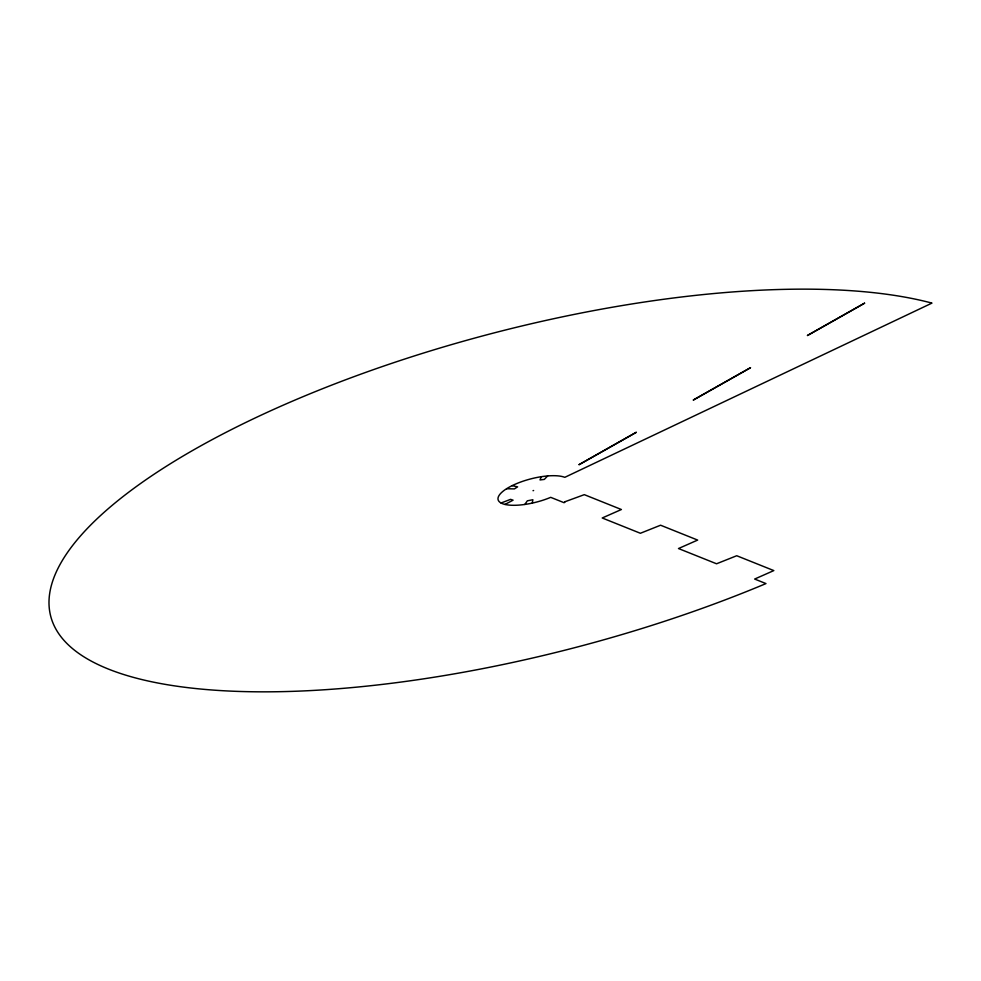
<?xml version="1.0" encoding="UTF-8"?>
<svg xmlns="http://www.w3.org/2000/svg" width="981" height="981" viewBox="0 0 981 981"><rect width="100%" height="100%" fill="white"/><g stroke="black" fill="none" stroke-linecap="round" stroke-linejoin="round"><path stroke-width="1.47" d="M532.291 503.094L532.879 499.721L527.324 500.825L524.835 504.442M541.267 476.717L540.004 479.942L544.308 479.415L547.643 475.944M504.982 504.43L513.075 500.163L510.574 499.354L501.046 503.008M506.601 488.722L514.387 488.906L517.6 486.87L512.168 485.632M533.627 490.5A3.029 0.993 -14.6 0 1 533.026 490.684M565.228 501.647L564.112 502.713L550.709 497.342A36.689 11.944 -14.6 0 1 502.382 503.633A36.689 11.944 -14.6 0 1 516.423 483.694A36.689 11.944 -14.6 0 1 564.811 477.33L931.95 303.104A499.022 162.466 -14.6 0 0 271.811 410.254A499.022 162.466 -14.6 0 0 116.788 672.206A499.022 162.466 -14.6 0 0 765.965 583.585L754.659 579.048L773.813 570.586L736.731 555.736L716.547 563.781L678.496 548.538L697.65 540.077L660.581 525.215L640.385 533.272L602.236 517.98L621.39 509.519L584.308 494.657L565.228 501.647M636.215 432.339L579.109 464.638L636.215 432.339M750.477 367.716L693.371 400.003L750.477 367.716M864.58 303.178L807.473 335.477L864.58 303.178"/></g></svg>
